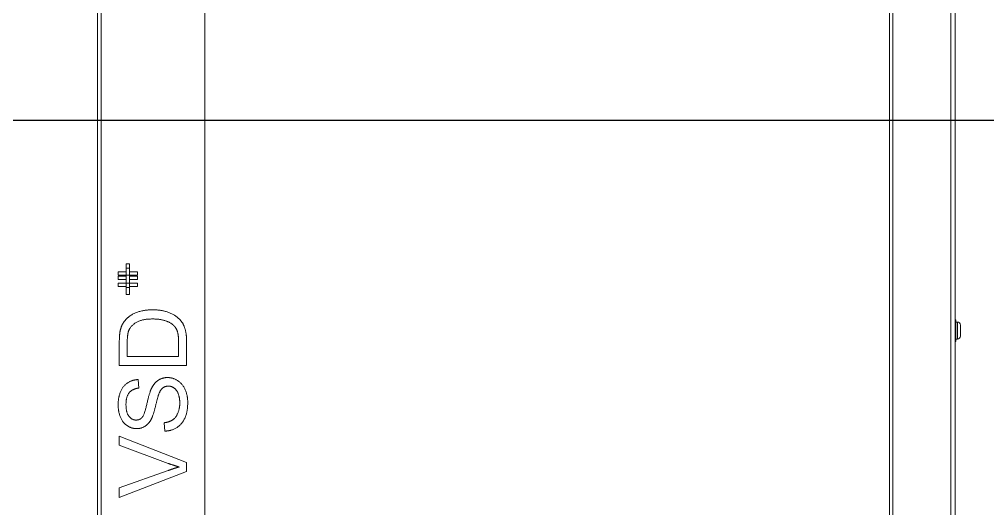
# Model space of a CAD drawing. Extents: x -76427 to 292734, y -42117 to 131250.
# Drawn here: x 13785 to 14577, y -38142 to -37742 of the extents above; entities that cross this region are included whole.
import ezdxf
from ezdxf.xclip import XClip

# ---------------------------------------------------------------- set-up
doc = ezdxf.new("R2010")
doc.units = 0
doc.header["$LTSCALE"] = 10
doc.header["$XCLIPFRAME"] = 2
doc.layers.add('TPH12-SEC-@E$0$SIAGE3', color=252, linetype='Continuous')
doc.layers.add('XFM7P10PV$0$PV-EQ(50K)', color=252, linetype='Continuous', lineweight=9)
doc.layers.add('XFM7P10PV-200K$0$PV-EQ(50K)', color=22, linetype='Continuous', lineweight=9)

# ---------------------------------------------------------------- blocks, each defined once
blk = doc.blocks.new('TPH12-SEC-@E')
at = {"layer": 'TPH12-SEC-@E$0$SIAGE3'}
blk.add_line((38500, 384730), (46900, 384730), dxfattribs=at)
blk = doc.blocks.new('XFM7P10PV-200K$0$A$Cf6a59fa3')
for p, q in [((2153.5, 174.32), (2153.5, 1891.68)), ((2156.25, 1888), (2156.25, 178)), ((2156.25, 1888), (2156.25, 178)), ((2156.25, 1888), (2156.25, 178)), ((2241.25, 178), (2241.25, 1888)), ((2241.25, 178), (2241.25, 1888)), ((2241.25, 178), (2241.25, 1888)), ((2800.75, 175.75), (2800.75, 1890.25)), ((2803.5, 1891.68), (2803.5, 174.32)), ((2850.95, 216.5), (2850.95, 1849.5)), ((2854.45, 216.5), (2854.45, 1849.5)), ((2176.78, 827.68), (2176.78, 821.15)), ((2179.52, 827.68), (2176.78, 827.68)), ((2176.78, 824.18), (2176.78, 817.65)), ((2179.52, 824.18), (2176.78, 824.18)), ((2179.52, 821.15), (2179.52, 827.68)), ((2179.52, 817.65), (2179.52, 824.18)), ((2170.25, 821.15), (2170.25, 818.37)), ((2176.78, 821.15), (2170.25, 821.15)), ((2170.25, 818.37), (2176.78, 818.37)), ((2170.25, 817.65), (2170.25, 814.87)), ((2176.78, 817.65), (2170.25, 817.65)), ((2176.78, 818.37), (2176.78, 811.84)), ((2176.78, 818.34), (2176.78, 811.81)), ((2179.52, 818.34), (2176.78, 818.34)), ((2186.11, 821.15), (2179.52, 821.15)), ((2179.52, 811.84), (2179.52, 818.37)), ((2179.52, 818.37), (2186.11, 818.37)), ((2179.52, 811.81), (2179.52, 818.34)), ((2186.11, 817.65), (2179.52, 817.65)), ((2186.11, 818.37), (2186.11, 821.15)), ((2186.11, 814.87), (2186.11, 817.65)), ((2170.25, 814.87), (2176.78, 814.87)), ((2170.25, 811.81), (2170.25, 809.02)), ((2176.78, 811.81), (2170.25, 811.81)), ((2170.25, 809.02), (2176.78, 809.02)), ((2176.78, 814.87), (2176.78, 808.33)), ((2176.78, 811.84), (2179.52, 811.84)), ((2176.78, 809.02), (2176.78, 802.49)), ((2176.78, 808.33), (2179.52, 808.33)), ((2179.52, 808.33), (2179.52, 814.87)), ((2179.52, 814.87), (2186.11, 814.87)), ((2186.11, 811.81), (2179.52, 811.81)), ((2179.52, 802.49), (2179.52, 809.02)), ((2179.52, 809.02), (2186.11, 809.02)), ((2186.11, 809.02), (2186.11, 811.81)), ((2176.78, 802.49), (2179.52, 802.49)), ((2854.95, 781.9), (2854.45, 781.9)), ((2854.95, 781.9), (2854.95, 764.1)), ((2856.29, 780), (2854.95, 780)), ((2856.29, 766), (2856.29, 780)), ((2858.85, 777.44), (2858.85, 768.56)), ((2171.21, 763.49), (2171.21, 744.54)), ((2171.21, 763.49), (2171.21, 744.54)), ((2171.21, 763.49), (2171.21, 744.54)), ((2177.71, 751.84), (2177.71, 763.41)), ((2177.71, 751.84), (2177.71, 763.41)), ((2177.71, 751.84), (2177.71, 763.41)), ((2219.72, 763.58), (2219.72, 751.84)), ((2219.72, 763.58), (2219.72, 751.84)), ((2219.72, 763.58), (2219.72, 751.84)), ((2226.21, 744.54), (2226.21, 764.41)), ((2226.21, 744.54), (2226.21, 764.41)), ((2226.21, 744.54), (2226.21, 764.41)), ((2854.95, 764.1), (2854.45, 764.1)), ((2856.29, 766), (2854.95, 766)), ((2171.21, 744.54), (2226.21, 744.54)), ((2171.21, 744.54), (2226.21, 744.54)), ((2171.21, 744.54), (2226.21, 744.54)), ((2219.72, 751.84), (2177.71, 751.84)), ((2219.72, 751.84), (2177.71, 751.84)), ((2219.72, 751.84), (2177.71, 751.84)), ((2187.23, 726.02), (2186.68, 732.97)), ((2187.23, 726.02), (2186.68, 732.97)), ((2187.23, 726.02), (2186.68, 732.97)), ((2207.94, 697.68), (2208.52, 690.8)), ((2207.94, 697.68), (2208.52, 690.8)), ((2207.94, 697.68), (2208.52, 690.8)), ((2171.21, 686.74), (2171.21, 679.32)), ((2226.21, 665.19), (2171.21, 686.74)), ((2171.21, 686.74), (2171.21, 679.32)), ((2226.21, 665.19), (2171.21, 686.74)), ((2171.21, 686.74), (2171.21, 679.32)), ((2226.21, 665.19), (2171.21, 686.74)), ((2171.21, 679.32), (2211.16, 664.43)), ((2171.21, 679.32), (2211.16, 664.43)), ((2171.21, 679.32), (2211.16, 664.43)), ((2226.21, 657.68), (2226.21, 665.19)), ((2226.21, 657.68), (2226.21, 665.19)), ((2226.21, 657.68), (2226.21, 665.19)), ((2211.16, 658.61), (2171.21, 644.31)), ((2211.16, 658.61), (2171.21, 644.31)), ((2211.16, 658.61), (2171.21, 644.31)), ((2171.21, 636.43), (2226.21, 657.68)), ((2171.21, 636.43), (2226.21, 657.68)), ((2171.21, 636.43), (2226.21, 657.68)), ((2171.21, 644.31), (2171.21, 636.43)), ((2171.21, 644.31), (2171.21, 636.43)), ((2171.21, 644.31), (2171.21, 636.43))]:
    blk.add_line(p, q)
for centre, start, end in [((2856.29, 777.44), 0, 90), ((2856.29, 768.56), 270, 0)]:
    blk.add_arc(centre, 2.56, start, end)
for points in [[(2198.42, 790.03), (2191.04, 790.03), (2179.6, 785.71), (2175.95, 781.35)], [(2198.42, 790.03), (2191.04, 790.03), (2179.6, 785.71), (2175.95, 781.35)], [(2198.42, 790.03), (2191.04, 790.03), (2179.6, 785.71), (2175.95, 781.35)], [(2226.21, 764.41), (2226.21, 769.4), (2224.33, 777.07), (2220.68, 782.52), (2214.35, 787.09), (2204.67, 790.03), (2198.42, 790.03)], [(2226.21, 764.41), (2226.21, 769.4), (2224.33, 777.07), (2220.68, 782.52), (2214.35, 787.09), (2204.67, 790.03), (2198.42, 790.03)], [(2226.21, 764.41), (2226.21, 769.4), (2224.33, 777.07), (2220.68, 782.52), (2214.35, 787.09), (2204.67, 790.03), (2198.42, 790.03)], [(2175.95, 781.35), (2173.1, 778.04), (2172.01, 773.3)], [(2175.95, 781.35), (2173.1, 778.04), (2172.01, 773.3)], [(2175.95, 781.35), (2173.1, 778.04), (2172.01, 773.3)], [(2178.84, 772.8), (2180.39, 776.87), (2189.66, 782.52), (2198.29, 782.52)], [(2178.84, 772.8), (2180.39, 776.87), (2189.66, 782.52), (2198.29, 782.52)], [(2178.84, 772.8), (2180.39, 776.87), (2189.66, 782.52), (2198.29, 782.52)], [(2198.29, 782.52), (2204.54, 782.52), (2213.26, 779.63), (2215.86, 777.03)], [(2198.29, 782.52), (2204.54, 782.52), (2213.26, 779.63), (2215.86, 777.03)], [(2198.29, 782.52), (2204.54, 782.52), (2213.26, 779.63), (2215.86, 777.03)], [(2215.86, 777.03), (2217.7, 775.23), (2219.72, 769.03), (2219.72, 763.58)], [(2215.86, 777.03), (2217.7, 775.23), (2219.72, 769.03), (2219.72, 763.58)], [(2215.86, 777.03), (2217.7, 775.23), (2219.72, 769.03), (2219.72, 763.58)], [(2172.01, 773.3), (2171.21, 769.91), (2171.21, 763.49)], [(2172.01, 773.3), (2171.21, 769.91), (2171.21, 763.49)], [(2172.01, 773.3), (2171.21, 769.91), (2171.21, 763.49)], [(2177.71, 763.41), (2177.71, 769.86), (2178.84, 772.8)], [(2177.71, 763.41), (2177.71, 769.86), (2178.84, 772.8)], [(2177.71, 763.41), (2177.71, 769.86), (2178.84, 772.8)], [(2186.68, 732.97), (2181.86, 732.81), (2174.19, 727.73), (2170.25, 718.39), (2170.25, 712.27)], [(2186.68, 732.97), (2181.86, 732.81), (2174.19, 727.73), (2170.25, 718.39), (2170.25, 712.27)], [(2186.68, 732.97), (2181.86, 732.81), (2174.19, 727.73), (2170.25, 718.39), (2170.25, 712.27)], [(2210.66, 734.61), (2206.26, 734.61), (2199.47, 730.04), (2197.25, 725.26)], [(2210.66, 734.61), (2206.26, 734.61), (2199.47, 730.04), (2197.25, 725.26)], [(2210.66, 734.61), (2206.26, 734.61), (2199.47, 730.04), (2197.25, 725.26)], [(2227.14, 714.28), (2227.14, 720.15), (2222.82, 729.58), (2215.06, 734.61), (2210.66, 734.61)], [(2227.14, 714.28), (2227.14, 720.15), (2222.82, 729.58), (2215.06, 734.61), (2210.66, 734.61)], [(2227.14, 714.28), (2227.14, 720.15), (2222.82, 729.58), (2215.06, 734.61), (2210.66, 734.61)], [(2176.66, 712.56), (2176.66, 718.93), (2181.99, 725.47), (2187.23, 726.02)], [(2176.66, 712.56), (2176.66, 718.93), (2181.99, 725.47), (2187.23, 726.02)], [(2176.66, 712.56), (2176.66, 718.93), (2181.99, 725.47), (2187.23, 726.02)], [(2197.25, 725.26), (2195.74, 721.95), (2191.71, 704.13), (2189.83, 701.99)], [(2197.25, 725.26), (2195.74, 721.95), (2191.71, 704.13), (2189.83, 701.99)], [(2197.25, 725.26), (2195.74, 721.95), (2191.71, 704.13), (2189.83, 701.99)], [(2197.37, 700.65), (2199.01, 703.71), (2202.65, 718.93), (2203.54, 721.15)], [(2197.37, 700.65), (2199.01, 703.71), (2202.65, 718.93), (2203.54, 721.15)], [(2197.37, 700.65), (2199.01, 703.71), (2202.65, 718.93), (2203.54, 721.15)], [(2203.54, 721.15), (2204.83, 724.63), (2208.69, 727.61), (2211.29, 727.61)], [(2203.54, 721.15), (2204.83, 724.63), (2208.69, 727.61), (2211.29, 727.61)], [(2203.54, 721.15), (2204.83, 724.63), (2208.69, 727.61), (2211.29, 727.61)], [(2211.29, 727.61), (2213.85, 727.61), (2218.17, 724.51), (2220.64, 718.09), (2220.64, 713.94)], [(2211.29, 727.61), (2213.85, 727.61), (2218.17, 724.51), (2220.64, 718.09), (2220.64, 713.94)], [(2211.29, 727.61), (2213.85, 727.61), (2218.17, 724.51), (2220.64, 718.09), (2220.64, 713.94)], [(2184.92, 699.86), (2181.53, 699.86), (2176.66, 705.94), (2176.66, 712.56)], [(2184.92, 699.86), (2181.53, 699.86), (2176.66, 705.94), (2176.66, 712.56)], [(2184.92, 699.86), (2181.53, 699.86), (2176.66, 705.94), (2176.66, 712.56)], [(2220.64, 713.94), (2220.64, 709.25), (2217.37, 701.74), (2212.09, 698.18), (2207.94, 697.68)], [(2220.64, 713.94), (2220.64, 709.25), (2217.37, 701.74), (2212.09, 698.18), (2207.94, 697.68)], [(2220.64, 713.94), (2220.64, 709.25), (2217.37, 701.74), (2212.09, 698.18), (2207.94, 697.68)], [(2208.52, 690.8), (2214.06, 690.97), (2222.78, 696.71), (2227.14, 706.77), (2227.14, 714.28)], [(2208.52, 690.8), (2214.06, 690.97), (2222.78, 696.71), (2227.14, 706.77), (2227.14, 714.28)], [(2208.52, 690.8), (2214.06, 690.97), (2222.78, 696.71), (2227.14, 706.77), (2227.14, 714.28)], [(2170.25, 712.27), (2170.25, 706.69), (2174.02, 697.59), (2181.23, 692.86), (2185.43, 692.86)], [(2170.25, 712.27), (2170.25, 706.69), (2174.02, 697.59), (2181.23, 692.86), (2185.43, 692.86)], [(2170.25, 712.27), (2170.25, 706.69), (2174.02, 697.59), (2181.23, 692.86), (2185.43, 692.86)], [(2189.83, 701.99), (2187.9, 699.86), (2184.92, 699.86)], [(2189.83, 701.99), (2187.9, 699.86), (2184.92, 699.86)], [(2189.83, 701.99), (2187.9, 699.86), (2184.92, 699.86)], [(2185.43, 692.86), (2189.2, 692.86), (2195.32, 696.71), (2197.37, 700.65)], [(2185.43, 692.86), (2189.2, 692.86), (2195.32, 696.71), (2197.37, 700.65)], [(2185.43, 692.86), (2189.2, 692.86), (2195.32, 696.71), (2197.37, 700.65)], [(2211.16, 664.43), (2215.65, 662.76), (2220.14, 661.5)], [(2211.16, 664.43), (2215.65, 662.76), (2220.14, 661.5)], [(2211.16, 664.43), (2215.65, 662.76), (2220.14, 661.5)], [(2220.14, 661.5), (2215.94, 660.33), (2211.16, 658.61)], [(2220.14, 661.5), (2215.94, 660.33), (2211.16, 658.61)], [(2220.14, 661.5), (2215.94, 660.33), (2211.16, 658.61)]]:
    blk.add_open_spline(points, degree=2)
blk = doc.blocks.new('XFM7P10PV-200K')
at = {"layer": 'XFM7P10PV-200K$0$PV-EQ(50K)'}
blk.add_blockref('XFM7P10PV-200K$0$A$Cf6a59fa3', (11695.6, -38769.63), dxfattribs=at)
blk = doc.blocks.new('XFM7P10PV$0$A$Cf6a59fa3')
for p, q in [((2153.5, 174.32), (2153.5, 1891.68)), ((2156.25, 1888), (2156.25, 178)), ((2156.25, 1888), (2156.25, 178)), ((2156.25, 1888), (2156.25, 178)), ((2241.25, 178), (2241.25, 1888)), ((2241.25, 178), (2241.25, 1888)), ((2241.25, 178), (2241.25, 1888)), ((2800.75, 175.75), (2800.75, 1890.25)), ((2803.5, 1891.68), (2803.5, 174.32)), ((2850.95, 216.5), (2850.95, 1849.5)), ((2854.45, 216.5), (2854.45, 1849.5)), ((2176.78, 827.68), (2176.78, 821.15)), ((2179.52, 827.68), (2176.78, 827.68)), ((2176.78, 824.18), (2176.78, 817.65)), ((2179.52, 824.18), (2176.78, 824.18)), ((2179.52, 821.15), (2179.52, 827.68)), ((2179.52, 817.65), (2179.52, 824.18)), ((2170.25, 821.15), (2170.25, 818.37)), ((2176.78, 821.15), (2170.25, 821.15)), ((2170.25, 818.37), (2176.78, 818.37)), ((2170.25, 817.65), (2170.25, 814.87)), ((2176.78, 817.65), (2170.25, 817.65)), ((2176.78, 818.37), (2176.78, 811.84)), ((2176.78, 818.34), (2176.78, 811.81)), ((2179.52, 818.34), (2176.78, 818.34)), ((2186.11, 821.15), (2179.52, 821.15)), ((2179.52, 811.84), (2179.52, 818.37)), ((2179.52, 818.37), (2186.11, 818.37)), ((2179.52, 811.81), (2179.52, 818.34)), ((2186.11, 817.65), (2179.52, 817.65)), ((2186.11, 818.37), (2186.11, 821.15)), ((2186.11, 814.87), (2186.11, 817.65)), ((2170.25, 814.87), (2176.78, 814.87)), ((2170.25, 811.81), (2170.25, 809.02)), ((2176.78, 811.81), (2170.25, 811.81)), ((2170.25, 809.02), (2176.78, 809.02)), ((2176.78, 814.87), (2176.78, 808.33)), ((2176.78, 811.84), (2179.52, 811.84)), ((2176.78, 809.02), (2176.78, 802.49)), ((2176.78, 808.33), (2179.52, 808.33)), ((2179.52, 808.33), (2179.52, 814.87)), ((2179.52, 814.87), (2186.11, 814.87)), ((2186.11, 811.81), (2179.52, 811.81)), ((2179.52, 802.49), (2179.52, 809.02)), ((2179.52, 809.02), (2186.11, 809.02)), ((2186.11, 809.02), (2186.11, 811.81)), ((2176.78, 802.49), (2179.52, 802.49)), ((2854.95, 781.9), (2854.45, 781.9)), ((2854.95, 781.9), (2854.95, 764.1)), ((2856.29, 780), (2854.95, 780)), ((2856.29, 766), (2856.29, 780)), ((2858.85, 777.44), (2858.85, 768.56)), ((2171.21, 763.49), (2171.21, 744.54)), ((2171.21, 763.49), (2171.21, 744.54)), ((2171.21, 763.49), (2171.21, 744.54)), ((2177.71, 751.84), (2177.71, 763.41)), ((2177.71, 751.84), (2177.71, 763.41)), ((2177.71, 751.84), (2177.71, 763.41)), ((2219.72, 763.58), (2219.72, 751.84)), ((2219.72, 763.58), (2219.72, 751.84)), ((2219.72, 763.58), (2219.72, 751.84)), ((2226.21, 744.54), (2226.21, 764.41)), ((2226.21, 744.54), (2226.21, 764.41)), ((2226.21, 744.54), (2226.21, 764.41)), ((2854.95, 764.1), (2854.45, 764.1)), ((2856.29, 766), (2854.95, 766)), ((2171.21, 744.54), (2226.21, 744.54)), ((2171.21, 744.54), (2226.21, 744.54)), ((2171.21, 744.54), (2226.21, 744.54)), ((2219.72, 751.84), (2177.71, 751.84)), ((2219.72, 751.84), (2177.71, 751.84)), ((2219.72, 751.84), (2177.71, 751.84)), ((2187.23, 726.02), (2186.68, 732.97)), ((2187.23, 726.02), (2186.68, 732.97)), ((2187.23, 726.02), (2186.68, 732.97)), ((2207.94, 697.68), (2208.52, 690.8)), ((2207.94, 697.68), (2208.52, 690.8)), ((2207.94, 697.68), (2208.52, 690.8)), ((2171.21, 686.74), (2171.21, 679.32)), ((2226.21, 665.19), (2171.21, 686.74)), ((2171.21, 686.74), (2171.21, 679.32)), ((2226.21, 665.19), (2171.21, 686.74)), ((2171.21, 686.74), (2171.21, 679.32)), ((2226.21, 665.19), (2171.21, 686.74)), ((2171.21, 679.32), (2211.16, 664.43)), ((2171.21, 679.32), (2211.16, 664.43)), ((2171.21, 679.32), (2211.16, 664.43)), ((2226.21, 657.68), (2226.21, 665.19)), ((2226.21, 657.68), (2226.21, 665.19)), ((2226.21, 657.68), (2226.21, 665.19)), ((2211.16, 658.61), (2171.21, 644.31)), ((2211.16, 658.61), (2171.21, 644.31)), ((2211.16, 658.61), (2171.21, 644.31)), ((2171.21, 636.43), (2226.21, 657.68)), ((2171.21, 636.43), (2226.21, 657.68)), ((2171.21, 636.43), (2226.21, 657.68)), ((2171.21, 644.31), (2171.21, 636.43)), ((2171.21, 644.31), (2171.21, 636.43)), ((2171.21, 644.31), (2171.21, 636.43))]:
    blk.add_line(p, q)
for centre, start, end in [((2856.29, 777.44), 0, 90), ((2856.29, 768.56), 270, 0)]:
    blk.add_arc(centre, 2.56, start, end)
for points in [[(2198.42, 790.03), (2191.04, 790.03), (2179.6, 785.71), (2175.95, 781.35)], [(2198.42, 790.03), (2191.04, 790.03), (2179.6, 785.71), (2175.95, 781.35)], [(2198.42, 790.03), (2191.04, 790.03), (2179.6, 785.71), (2175.95, 781.35)], [(2226.21, 764.41), (2226.21, 769.4), (2224.33, 777.07), (2220.68, 782.52), (2214.35, 787.09), (2204.67, 790.03), (2198.42, 790.03)], [(2226.21, 764.41), (2226.21, 769.4), (2224.33, 777.07), (2220.68, 782.52), (2214.35, 787.09), (2204.67, 790.03), (2198.42, 790.03)], [(2226.21, 764.41), (2226.21, 769.4), (2224.33, 777.07), (2220.68, 782.52), (2214.35, 787.09), (2204.67, 790.03), (2198.42, 790.03)], [(2175.95, 781.35), (2173.1, 778.04), (2172.01, 773.3)], [(2175.95, 781.35), (2173.1, 778.04), (2172.01, 773.3)], [(2175.95, 781.35), (2173.1, 778.04), (2172.01, 773.3)], [(2178.84, 772.8), (2180.39, 776.87), (2189.66, 782.52), (2198.29, 782.52)], [(2178.84, 772.8), (2180.39, 776.87), (2189.66, 782.52), (2198.29, 782.52)], [(2178.84, 772.8), (2180.39, 776.87), (2189.66, 782.52), (2198.29, 782.52)], [(2198.29, 782.52), (2204.54, 782.52), (2213.26, 779.63), (2215.86, 777.03)], [(2198.29, 782.52), (2204.54, 782.52), (2213.26, 779.63), (2215.86, 777.03)], [(2198.29, 782.52), (2204.54, 782.52), (2213.26, 779.63), (2215.86, 777.03)], [(2215.86, 777.03), (2217.7, 775.23), (2219.72, 769.03), (2219.72, 763.58)], [(2215.86, 777.03), (2217.7, 775.23), (2219.72, 769.03), (2219.72, 763.58)], [(2215.86, 777.03), (2217.7, 775.23), (2219.72, 769.03), (2219.72, 763.58)], [(2172.01, 773.3), (2171.21, 769.91), (2171.21, 763.49)], [(2172.01, 773.3), (2171.21, 769.91), (2171.21, 763.49)], [(2172.01, 773.3), (2171.21, 769.91), (2171.21, 763.49)], [(2177.71, 763.41), (2177.71, 769.86), (2178.84, 772.8)], [(2177.71, 763.41), (2177.71, 769.86), (2178.84, 772.8)], [(2177.71, 763.41), (2177.71, 769.86), (2178.84, 772.8)], [(2186.68, 732.97), (2181.86, 732.81), (2174.19, 727.73), (2170.25, 718.39), (2170.25, 712.27)], [(2186.68, 732.97), (2181.86, 732.81), (2174.19, 727.73), (2170.25, 718.39), (2170.25, 712.27)], [(2186.68, 732.97), (2181.86, 732.81), (2174.19, 727.73), (2170.25, 718.39), (2170.25, 712.27)], [(2210.66, 734.61), (2206.26, 734.61), (2199.47, 730.04), (2197.25, 725.26)], [(2210.66, 734.61), (2206.26, 734.61), (2199.47, 730.04), (2197.25, 725.26)], [(2210.66, 734.61), (2206.26, 734.61), (2199.47, 730.04), (2197.25, 725.26)], [(2227.14, 714.28), (2227.14, 720.15), (2222.82, 729.58), (2215.06, 734.61), (2210.66, 734.61)], [(2227.14, 714.28), (2227.14, 720.15), (2222.82, 729.58), (2215.06, 734.61), (2210.66, 734.61)], [(2227.14, 714.28), (2227.14, 720.15), (2222.82, 729.58), (2215.06, 734.61), (2210.66, 734.61)], [(2176.66, 712.56), (2176.66, 718.93), (2181.99, 725.47), (2187.23, 726.02)], [(2176.66, 712.56), (2176.66, 718.93), (2181.99, 725.47), (2187.23, 726.02)], [(2176.66, 712.56), (2176.66, 718.93), (2181.99, 725.47), (2187.23, 726.02)], [(2197.25, 725.26), (2195.74, 721.95), (2191.71, 704.13), (2189.83, 701.99)], [(2197.25, 725.26), (2195.74, 721.95), (2191.71, 704.13), (2189.83, 701.99)], [(2197.25, 725.26), (2195.74, 721.95), (2191.71, 704.13), (2189.83, 701.99)], [(2197.37, 700.65), (2199.01, 703.71), (2202.65, 718.93), (2203.54, 721.15)], [(2197.37, 700.65), (2199.01, 703.71), (2202.65, 718.93), (2203.54, 721.15)], [(2197.37, 700.65), (2199.01, 703.71), (2202.65, 718.93), (2203.54, 721.15)], [(2203.54, 721.15), (2204.83, 724.63), (2208.69, 727.61), (2211.29, 727.61)], [(2203.54, 721.15), (2204.83, 724.63), (2208.69, 727.61), (2211.29, 727.61)], [(2203.54, 721.15), (2204.83, 724.63), (2208.69, 727.61), (2211.29, 727.61)], [(2211.29, 727.61), (2213.85, 727.61), (2218.17, 724.51), (2220.64, 718.09), (2220.64, 713.94)], [(2211.29, 727.61), (2213.85, 727.61), (2218.17, 724.51), (2220.64, 718.09), (2220.64, 713.94)], [(2211.29, 727.61), (2213.85, 727.61), (2218.17, 724.51), (2220.64, 718.09), (2220.64, 713.94)], [(2184.92, 699.86), (2181.53, 699.86), (2176.66, 705.94), (2176.66, 712.56)], [(2184.92, 699.86), (2181.53, 699.86), (2176.66, 705.94), (2176.66, 712.56)], [(2184.92, 699.86), (2181.53, 699.86), (2176.66, 705.94), (2176.66, 712.56)], [(2220.64, 713.94), (2220.64, 709.25), (2217.37, 701.74), (2212.09, 698.18), (2207.94, 697.68)], [(2220.64, 713.94), (2220.64, 709.25), (2217.37, 701.74), (2212.09, 698.18), (2207.94, 697.68)], [(2220.64, 713.94), (2220.64, 709.25), (2217.37, 701.74), (2212.09, 698.18), (2207.94, 697.68)], [(2208.52, 690.8), (2214.06, 690.97), (2222.78, 696.71), (2227.14, 706.77), (2227.14, 714.28)], [(2208.52, 690.8), (2214.06, 690.97), (2222.78, 696.71), (2227.14, 706.77), (2227.14, 714.28)], [(2208.52, 690.8), (2214.06, 690.97), (2222.78, 696.71), (2227.14, 706.77), (2227.14, 714.28)], [(2170.25, 712.27), (2170.25, 706.69), (2174.02, 697.59), (2181.23, 692.86), (2185.43, 692.86)], [(2170.25, 712.27), (2170.25, 706.69), (2174.02, 697.59), (2181.23, 692.86), (2185.43, 692.86)], [(2170.25, 712.27), (2170.25, 706.69), (2174.02, 697.59), (2181.23, 692.86), (2185.43, 692.86)], [(2189.83, 701.99), (2187.9, 699.86), (2184.92, 699.86)], [(2189.83, 701.99), (2187.9, 699.86), (2184.92, 699.86)], [(2189.83, 701.99), (2187.9, 699.86), (2184.92, 699.86)], [(2185.43, 692.86), (2189.2, 692.86), (2195.32, 696.71), (2197.37, 700.65)], [(2185.43, 692.86), (2189.2, 692.86), (2195.32, 696.71), (2197.37, 700.65)], [(2185.43, 692.86), (2189.2, 692.86), (2195.32, 696.71), (2197.37, 700.65)], [(2211.16, 664.43), (2215.65, 662.76), (2220.14, 661.5)], [(2211.16, 664.43), (2215.65, 662.76), (2220.14, 661.5)], [(2211.16, 664.43), (2215.65, 662.76), (2220.14, 661.5)], [(2220.14, 661.5), (2215.94, 660.33), (2211.16, 658.61)], [(2220.14, 661.5), (2215.94, 660.33), (2211.16, 658.61)], [(2220.14, 661.5), (2215.94, 660.33), (2211.16, 658.61)]]:
    blk.add_open_spline(points, degree=2)
blk = doc.blocks.new('XFM7P10PV')
at = {"layer": 'XFM7P10PV$0$PV-EQ(50K)'}
blk.add_blockref('XFM7P10PV$0$A$Cf6a59fa3', (11695.6, -38769.63), dxfattribs=at)

msp = doc.modelspace()

# ---------------------------------------------------------------- block references
for name in ['XFM7P10PV', 'XFM7P10PV-200K']:
    msp.add_blockref(name, (0, 0))
ref = msp.add_blockref('TPH12-SEC-@E', (-29200, -422554.63))
XClip(ref).set_block_clipping_path([(33964.7926547826, 380750.0000000001), (50300, 392150)])

doc.saveas('drawing.dxf')
